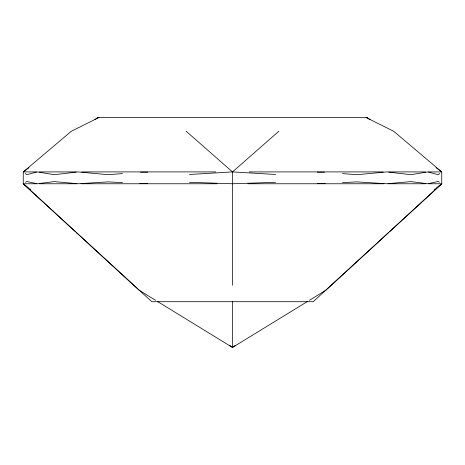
<?xml version="1.0" encoding="UTF-8"?>
<svg xmlns="http://www.w3.org/2000/svg" width="465" height="465" viewBox="0 0 465 465"><rect width="100%" height="100%" fill="white"/><g stroke="black" fill="none" stroke-linecap="round" stroke-linejoin="round"><path stroke-width="0.7" d="M366.077 117.535L393.698 131.275L441.75 171.911L441.75 183.768L326.035 290.119L309.417 300.309M388.618 232.506L313.172 301.715L151.828 301.715L76.382 232.506M389.682 231.535L441.75 183.768L428.416 183.768M189.418 174.485L232.5 171.911L278.82 131.275M439.75 173.509L438.251 174.701L427.847 171.911L410.729 174.701L386.973 171.911L356.87 174.701L342.473 173.584M157.426 301.442L232.5 347.465L235.36 345.233M434.316 189.586L435.461 188.691M436.606 187.796L441.75 183.768M29.08 167.662L23.25 171.911L23.25 183.768L138.965 290.119L155.583 300.309M94.947 119.656L97.859 117.535M25.581 182.233L26.749 181.466L37.154 183.768L54.271 181.606L78.027 183.768L108.13 181.885L122.528 182.64M229.64 345.233L232.5 347.465L307.574 301.442M98.923 117.535L71.302 131.275L23.25 171.911L36.584 171.911M122.528 173.584L108.13 174.701L78.027 171.911L54.271 174.701L37.154 171.911L26.749 174.701L25.25 173.509M140.523 172.19L147.719 172.155M317.281 172.155L324.477 172.19M325.198 183.541L317.281 183.634M342.473 182.64L356.87 181.885L386.973 183.768L410.729 181.606L427.847 183.768L438.251 181.466L439.419 182.233M147.719 183.634L139.802 183.541M275.582 182.292L232.5 183.768L189.418 182.292M97.819 117.535L367.181 117.535M39.316 171.911L76.179 171.911M81.753 171.911L215.801 171.911M249.199 171.911L383.247 171.911M388.821 171.911L425.684 171.911M428.416 171.911L441.75 171.911L435.92 167.662M75.318 231.535L23.25 183.768L36.584 183.768M39.316 183.768L76.876 183.768M81.055 183.768L217.202 183.768M247.799 183.768L383.945 183.768M388.124 183.768L425.684 183.768M186.18 131.275L232.5 171.911L275.582 174.485M367.141 117.535L370.059 119.656M23.25 183.768L28.394 187.796M29.539 188.691L30.684 189.586M232.5 171.911L232.5 285.295M232.5 301.227L232.5 347.465"/></g></svg>
